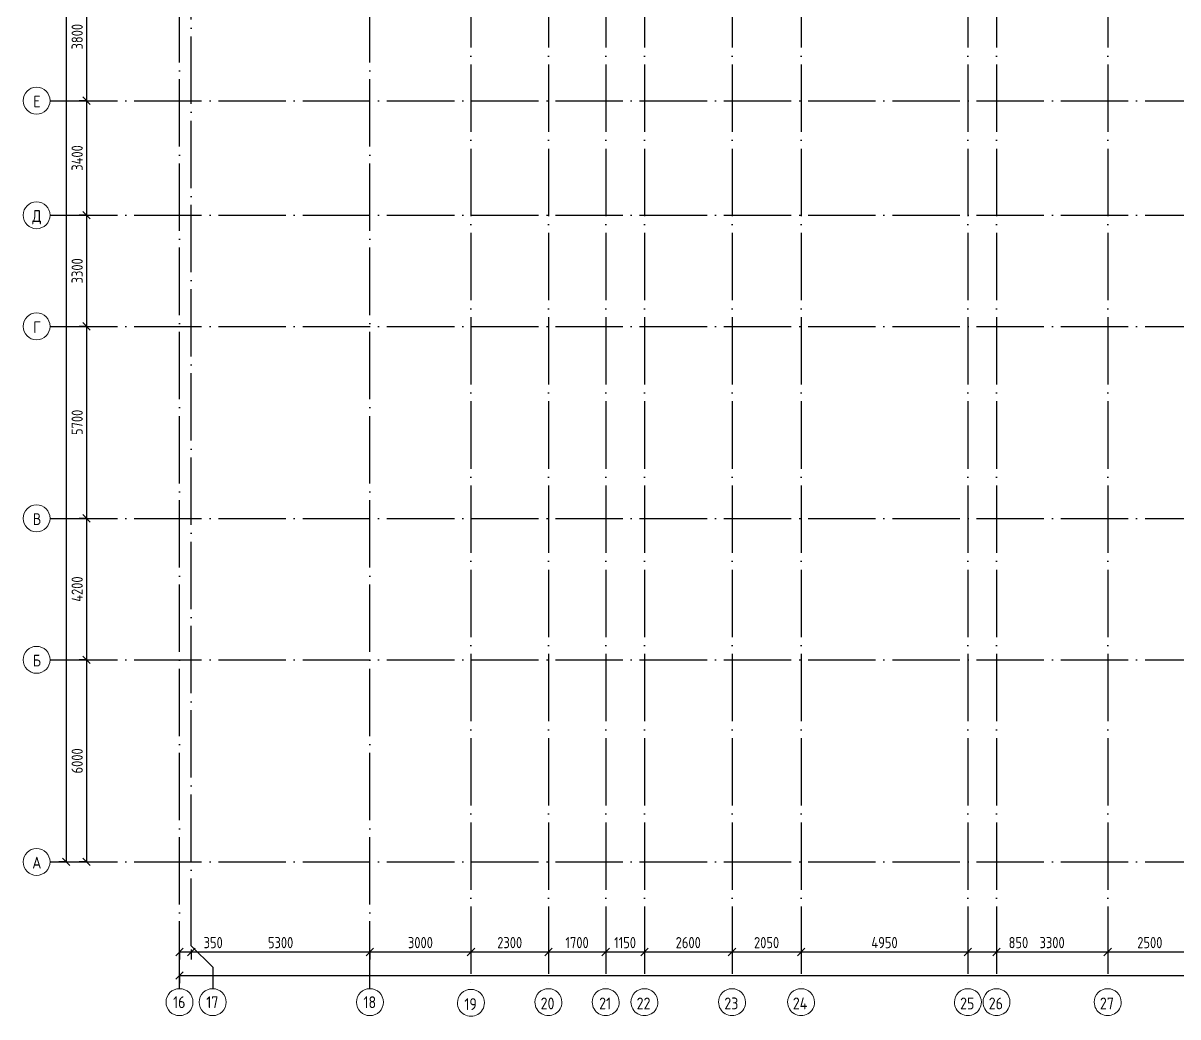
# Model space of a CAD drawing. Header units: millimetres. Extents: x -68946 to 690821, y -552984 to 293768.
# Drawn here: x 75505 to 109781, y 110309 to 139815 of the extents above; entities that cross this region are included whole.
import ezdxf

# ---------------------------------------------------------------- set-up
doc = ezdxf.new("R2010")
doc.units = ezdxf.units.MM
doc.linetypes.add('ADSK_Линия сетки', pattern=[2500, 2000, -250, 0, -250])
doc.layers.get('Defpoints').update_dxf_attribs({"color": 250})
for name, color, linetype, lineweight in [('A-ANNO-DIMS', 250, 'Continuous', 9), ('Оси', 250, 'Continuous', 9), ('Оси-1', 250, 'ADSK_Линия сетки', 9)]:
    doc.layers.add(name, color=color, linetype=linetype, lineweight=lineweight)
doc.styles.add('GOST Common', font='', dxfattribs={"width": 0.9, "height": 350})
doc.styles.get("Standard").update_dxf_attribs({"font": 'ГОСТ тип А.ttf'})
doc.styles.get('GOST Common').set_extended_font_data('GOST Common')
doc.dimstyles.new('А3', dxfattribs={"dimtxt": 333, "dimasz": 222, "dimexe": 222, "dimexo": 111, "dimgap": 111, "dimtad": 1, "dimtoh": 1, "dimdec": 0, "dimrnd": 0.0015, "dimzin": 0, "dimdsep": 46, "dimtxsty": 'Standard', "dimblk": 'OBLIQUE', "dimcen": 0, "dimclrd": 7, "dimclre": 7, "dimclrt": 7, "dimadec": 0, "dimazin": 0, "dimtfac": 1, "dimtdec": 0, "dimtofl": 0, "dimtmove": 0, "dimatfit": 3, "dimfxl": 1, "dimtolj": 1, "dimtzin": 0, "dimarcsym": 0})

# ---------------------------------------------------------------- blocks, each defined once
blk = doc.blocks.new('Ось сетки - Круг_Ø8 мм-39983606-АР1_Кладочный план подвала_ Блок 2_ 3')
at = {"layer": 'Оси'}
for start, end in [(360, 180), (180, 360)]:
    blk.add_arc((0, 0), 4, start, end, dxfattribs=at)
blk = doc.blocks.new('_Oblique')
at = {"color": 0, "linetype": 'ByBlock', "lineweight": -2}
blk.add_line((-0.5, -0.5), (0.5, 0.5), dxfattribs=at)
blk = doc.blocks.new('*D5188')
at = {"layer": 'A-ANNO-DIMS', "color": 7, "lineweight": -2, "transparency": 16777216}
for p, q in [((80148, 112237), (80498, 112237)), ((80148, 112226), (80148, 112015)), ((80498, 112306), (80498, 112015)), ((80498, 112237), (81574, 112237))]:
    blk.add_line(p, q, dxfattribs=at)
at = {"layer": 'Defpoints', "color": 0, "lineweight": 30, "transparency": 16777216}
for p in [(80148, 112337), (80498, 112417), (80498, 112237)]:
    blk.add_point(p, dxfattribs=at)
at = {"layer": 'A-ANNO-DIMS', "color": 7, "lineweight": -2, "transparency": 16777216, "xscale": 222, "yscale": 222, "zscale": 222, "rotation": 180}
blk.add_blockref('_Oblique', (80148, 112237), dxfattribs=at)
at = {"layer": 'A-ANNO-DIMS', "color": 7, "lineweight": -2, "transparency": 16777216, "xscale": 222, "yscale": 222, "zscale": 222}
blk.add_blockref('_Oblique', (80498, 112237), dxfattribs=at)
at = {"layer": 'A-ANNO-DIMS', "color": 7, "lineweight": -2, "transparency": 16777216, "insert": (81147, 112515), "char_height": 333, "width": 1.86, "attachment_point": 5}
blk.add_mtext('\\A1;350', dxfattribs=at)
blk = doc.blocks.new('*D5189')
at = {"layer": 'A-ANNO-DIMS', "color": 7, "lineweight": -2, "transparency": 16777216}
for p, q in [((80498, 112306), (80498, 112015)), ((80498, 112237), (85798, 112237)), ((85798, 112226), (85798, 112015))]:
    blk.add_line(p, q, dxfattribs=at)
at = {"layer": 'Defpoints', "color": 0, "lineweight": 30, "transparency": 16777216}
for p in [(80498, 112417), (85798, 112337), (85798, 112237)]:
    blk.add_point(p, dxfattribs=at)
at = {"layer": 'A-ANNO-DIMS', "color": 7, "lineweight": -2, "transparency": 16777216, "xscale": 222, "yscale": 222, "zscale": 222, "rotation": 180}
blk.add_blockref('_Oblique', (80498, 112237), dxfattribs=at)
at = {"layer": 'A-ANNO-DIMS', "color": 7, "lineweight": -2, "transparency": 16777216, "xscale": 222, "yscale": 222, "zscale": 222}
blk.add_blockref('_Oblique', (85798, 112237), dxfattribs=at)
at = {"layer": 'A-ANNO-DIMS', "color": 7, "lineweight": -2, "transparency": 16777216, "insert": (83148, 112515), "char_height": 333, "width": 2.48, "attachment_point": 5}
blk.add_mtext('\\A1;5300', dxfattribs=at)
blk = doc.blocks.new('*D5190')
at = {"layer": 'A-ANNO-DIMS', "color": 7, "lineweight": -2, "transparency": 16777216}
for p, q in [((85798, 112237), (88798, 112237)), ((85798, 112226), (85798, 112015)), ((88798, 112226), (88798, 112015))]:
    blk.add_line(p, q, dxfattribs=at)
at = {"layer": 'Defpoints', "color": 0, "lineweight": 30, "transparency": 16777216}
for p in [(85798, 112337), (88798, 112337), (88798, 112237)]:
    blk.add_point(p, dxfattribs=at)
at = {"layer": 'A-ANNO-DIMS', "color": 7, "lineweight": -2, "transparency": 16777216, "xscale": 222, "yscale": 222, "zscale": 222, "rotation": 180}
blk.add_blockref('_Oblique', (85798, 112237), dxfattribs=at)
at = {"layer": 'A-ANNO-DIMS', "color": 7, "lineweight": -2, "transparency": 16777216, "xscale": 222, "yscale": 222, "zscale": 222}
blk.add_blockref('_Oblique', (88798, 112237), dxfattribs=at)
at = {"layer": 'A-ANNO-DIMS', "color": 7, "lineweight": -2, "transparency": 16777216, "insert": (87298, 112515), "char_height": 333, "width": 2.48, "attachment_point": 5}
blk.add_mtext('\\A1;3000', dxfattribs=at)
blk = doc.blocks.new('*D5191')
at = {"layer": 'A-ANNO-DIMS', "color": 7, "lineweight": -2, "transparency": 16777216}
for p, q in [((88798, 112237), (91098, 112237)), ((88798, 112226), (88798, 112015)), ((91098, 112226), (91098, 112015))]:
    blk.add_line(p, q, dxfattribs=at)
at = {"layer": 'Defpoints', "color": 0, "lineweight": 30, "transparency": 16777216}
for p in [(88798, 112337), (91098, 112337), (91098, 112237)]:
    blk.add_point(p, dxfattribs=at)
at = {"layer": 'A-ANNO-DIMS', "color": 7, "lineweight": -2, "transparency": 16777216, "xscale": 222, "yscale": 222, "zscale": 222, "rotation": 180}
blk.add_blockref('_Oblique', (88798, 112237), dxfattribs=at)
at = {"layer": 'A-ANNO-DIMS', "color": 7, "lineweight": -2, "transparency": 16777216, "xscale": 222, "yscale": 222, "zscale": 222}
blk.add_blockref('_Oblique', (91098, 112237), dxfattribs=at)
at = {"layer": 'A-ANNO-DIMS', "color": 7, "lineweight": -2, "transparency": 16777216, "insert": (89948, 112515), "char_height": 333, "width": 2.48, "attachment_point": 5}
blk.add_mtext('\\A1;2300', dxfattribs=at)
blk = doc.blocks.new('*D5192')
at = {"layer": 'A-ANNO-DIMS', "color": 7, "lineweight": -2, "transparency": 16777216}
for p, q in [((91098, 112237), (92798, 112237)), ((91098, 112226), (91098, 112015)), ((92798, 112226), (92798, 112015))]:
    blk.add_line(p, q, dxfattribs=at)
at = {"layer": 'Defpoints', "color": 0, "lineweight": 30, "transparency": 16777216}
for p in [(91098, 112337), (92798, 112337), (92798, 112237)]:
    blk.add_point(p, dxfattribs=at)
at = {"layer": 'A-ANNO-DIMS', "color": 7, "lineweight": -2, "transparency": 16777216, "xscale": 222, "yscale": 222, "zscale": 222, "rotation": 180}
blk.add_blockref('_Oblique', (91098, 112237), dxfattribs=at)
at = {"layer": 'A-ANNO-DIMS', "color": 7, "lineweight": -2, "transparency": 16777216, "xscale": 222, "yscale": 222, "zscale": 222}
blk.add_blockref('_Oblique', (92798, 112237), dxfattribs=at)
at = {"layer": 'A-ANNO-DIMS', "color": 7, "lineweight": -2, "transparency": 16777216, "insert": (91948, 112515), "char_height": 333, "width": 2.3, "attachment_point": 5}
blk.add_mtext('\\A1;1700', dxfattribs=at)
blk = doc.blocks.new('*D5193')
at = {"layer": 'A-ANNO-DIMS', "color": 7, "lineweight": -2, "transparency": 16777216}
for p, q in [((92798, 112237), (93948, 112237)), ((92798, 112226), (92798, 112015)), ((93948, 112226), (93948, 112015))]:
    blk.add_line(p, q, dxfattribs=at)
at = {"layer": 'Defpoints', "color": 0, "lineweight": 30, "transparency": 16777216}
for p in [(92798, 112337), (93948, 112337), (93948, 112237)]:
    blk.add_point(p, dxfattribs=at)
at = {"layer": 'A-ANNO-DIMS', "color": 7, "lineweight": -2, "transparency": 16777216, "xscale": 222, "yscale": 222, "zscale": 222, "rotation": 180}
blk.add_blockref('_Oblique', (92798, 112237), dxfattribs=at)
at = {"layer": 'A-ANNO-DIMS', "color": 7, "lineweight": -2, "transparency": 16777216, "xscale": 222, "yscale": 222, "zscale": 222}
blk.add_blockref('_Oblique', (93948, 112237), dxfattribs=at)
at = {"layer": 'A-ANNO-DIMS', "color": 7, "lineweight": -2, "transparency": 16777216, "insert": (93373, 112515), "char_height": 333, "width": 2.11, "attachment_point": 5}
blk.add_mtext('\\A1;1150', dxfattribs=at)
blk = doc.blocks.new('*D5194')
at = {"layer": 'A-ANNO-DIMS', "color": 7, "lineweight": -2, "transparency": 16777216}
for p, q in [((93948, 112237), (96548, 112237)), ((93948, 112226), (93948, 112015)), ((96548, 112226), (96548, 112015))]:
    blk.add_line(p, q, dxfattribs=at)
at = {"layer": 'Defpoints', "color": 0, "lineweight": 30, "transparency": 16777216}
for p in [(93948, 112337), (96548, 112337), (96548, 112237)]:
    blk.add_point(p, dxfattribs=at)
at = {"layer": 'A-ANNO-DIMS', "color": 7, "lineweight": -2, "transparency": 16777216, "xscale": 222, "yscale": 222, "zscale": 222, "rotation": 180}
blk.add_blockref('_Oblique', (93948, 112237), dxfattribs=at)
at = {"layer": 'A-ANNO-DIMS', "color": 7, "lineweight": -2, "transparency": 16777216, "xscale": 222, "yscale": 222, "zscale": 222}
blk.add_blockref('_Oblique', (96548, 112237), dxfattribs=at)
at = {"layer": 'A-ANNO-DIMS', "color": 7, "lineweight": -2, "transparency": 16777216, "insert": (95248, 112515), "char_height": 333, "width": 2.48, "attachment_point": 5}
blk.add_mtext('\\A1;2600', dxfattribs=at)
blk = doc.blocks.new('*D5195')
at = {"layer": 'A-ANNO-DIMS', "color": 7, "lineweight": -2, "transparency": 16777216}
for p, q in [((96548, 112237), (98598, 112237)), ((96548, 112226), (96548, 112015)), ((98598, 112226), (98598, 112015))]:
    blk.add_line(p, q, dxfattribs=at)
at = {"layer": 'Defpoints', "color": 0, "lineweight": 30, "transparency": 16777216}
for p in [(96548, 112337), (98598, 112337), (98598, 112237)]:
    blk.add_point(p, dxfattribs=at)
at = {"layer": 'A-ANNO-DIMS', "color": 7, "lineweight": -2, "transparency": 16777216, "xscale": 222, "yscale": 222, "zscale": 222, "rotation": 180}
blk.add_blockref('_Oblique', (96548, 112237), dxfattribs=at)
at = {"layer": 'A-ANNO-DIMS', "color": 7, "lineweight": -2, "transparency": 16777216, "xscale": 222, "yscale": 222, "zscale": 222}
blk.add_blockref('_Oblique', (98598, 112237), dxfattribs=at)
at = {"layer": 'A-ANNO-DIMS', "color": 7, "lineweight": -2, "transparency": 16777216, "insert": (97573, 112515), "char_height": 333, "width": 2.48, "attachment_point": 5}
blk.add_mtext('\\A1;2050', dxfattribs=at)
blk = doc.blocks.new('*D5196')
at = {"layer": 'A-ANNO-DIMS', "color": 7, "lineweight": -2, "transparency": 16777216}
for p, q in [((98598, 112237), (103548, 112237)), ((98598, 112226), (98598, 112015)), ((103548, 112226), (103548, 112015))]:
    blk.add_line(p, q, dxfattribs=at)
at = {"layer": 'Defpoints', "color": 0, "lineweight": 30, "transparency": 16777216}
for p in [(98598, 112337), (103548, 112337), (103548, 112237)]:
    blk.add_point(p, dxfattribs=at)
at = {"layer": 'A-ANNO-DIMS', "color": 7, "lineweight": -2, "transparency": 16777216, "xscale": 222, "yscale": 222, "zscale": 222, "rotation": 180}
blk.add_blockref('_Oblique', (98598, 112237), dxfattribs=at)
at = {"layer": 'A-ANNO-DIMS', "color": 7, "lineweight": -2, "transparency": 16777216, "xscale": 222, "yscale": 222, "zscale": 222}
blk.add_blockref('_Oblique', (103548, 112237), dxfattribs=at)
at = {"layer": 'A-ANNO-DIMS', "color": 7, "lineweight": -2, "transparency": 16777216, "insert": (101073, 112515), "char_height": 333, "width": 2.57, "attachment_point": 5}
blk.add_mtext('\\A1;4950', dxfattribs=at)
blk = doc.blocks.new('*D5197')
at = {"layer": 'A-ANNO-DIMS', "color": 7, "lineweight": -2, "transparency": 16777216}
for p, q in [((103548, 112237), (104398, 112237)), ((103548, 112226), (103548, 112015)), ((104398, 112237), (105474, 112237)), ((104398, 112226), (104398, 112015))]:
    blk.add_line(p, q, dxfattribs=at)
at = {"layer": 'Defpoints', "color": 0, "lineweight": 30, "transparency": 16777216}
for p in [(103548, 112337), (104398, 112337), (104398, 112237)]:
    blk.add_point(p, dxfattribs=at)
at = {"layer": 'A-ANNO-DIMS', "color": 7, "lineweight": -2, "transparency": 16777216, "xscale": 222, "yscale": 222, "zscale": 222, "rotation": 180}
blk.add_blockref('_Oblique', (103548, 112237), dxfattribs=at)
at = {"layer": 'A-ANNO-DIMS', "color": 7, "lineweight": -2, "transparency": 16777216, "xscale": 222, "yscale": 222, "zscale": 222}
blk.add_blockref('_Oblique', (104398, 112237), dxfattribs=at)
at = {"layer": 'A-ANNO-DIMS', "color": 7, "lineweight": -2, "transparency": 16777216, "insert": (105047, 112515), "char_height": 333, "width": 1.86, "attachment_point": 5}
blk.add_mtext('\\A1;850', dxfattribs=at)
blk = doc.blocks.new('*D5198')
at = {"layer": 'A-ANNO-DIMS', "color": 7, "lineweight": -2, "transparency": 16777216}
for p, q in [((104398, 112237), (107698, 112237)), ((104398, 112226), (104398, 112015)), ((107698, 112226), (107698, 112015))]:
    blk.add_line(p, q, dxfattribs=at)
at = {"layer": 'Defpoints', "color": 0, "lineweight": 30, "transparency": 16777216}
for p in [(104398, 112337), (107698, 112337), (107698, 112237)]:
    blk.add_point(p, dxfattribs=at)
at = {"layer": 'A-ANNO-DIMS', "color": 7, "lineweight": -2, "transparency": 16777216, "xscale": 222, "yscale": 222, "zscale": 222, "rotation": 180}
blk.add_blockref('_Oblique', (104398, 112237), dxfattribs=at)
at = {"layer": 'A-ANNO-DIMS', "color": 7, "lineweight": -2, "transparency": 16777216, "xscale": 222, "yscale": 222, "zscale": 222}
blk.add_blockref('_Oblique', (107698, 112237), dxfattribs=at)
at = {"layer": 'A-ANNO-DIMS', "color": 7, "lineweight": -2, "transparency": 16777216, "insert": (106048, 112515), "char_height": 333, "width": 2.48, "attachment_point": 5}
blk.add_mtext('\\A1;3300', dxfattribs=at)
blk = doc.blocks.new('*D5199')
at = {"layer": 'A-ANNO-DIMS', "color": 7, "lineweight": -2, "transparency": 16777216}
for p, q in [((107698, 112237), (110198, 112237)), ((107698, 112226), (107698, 112015)), ((110198, 112226), (110198, 112015))]:
    blk.add_line(p, q, dxfattribs=at)
at = {"layer": 'Defpoints', "color": 0, "lineweight": 30, "transparency": 16777216}
for p in [(107698, 112337), (110198, 112337), (110198, 112237)]:
    blk.add_point(p, dxfattribs=at)
at = {"layer": 'A-ANNO-DIMS', "color": 7, "lineweight": -2, "transparency": 16777216, "xscale": 222, "yscale": 222, "zscale": 222, "rotation": 180}
blk.add_blockref('_Oblique', (107698, 112237), dxfattribs=at)
at = {"layer": 'A-ANNO-DIMS', "color": 7, "lineweight": -2, "transparency": 16777216, "xscale": 222, "yscale": 222, "zscale": 222}
blk.add_blockref('_Oblique', (110198, 112237), dxfattribs=at)
at = {"layer": 'A-ANNO-DIMS', "color": 7, "lineweight": -2, "transparency": 16777216, "insert": (108948, 112515), "char_height": 333, "width": 2.48, "attachment_point": 5}
blk.add_mtext('\\A1;2500', dxfattribs=at)
blk = doc.blocks.new('*D5226')
at = {"layer": 'A-ANNO-DIMS', "color": 7, "lineweight": -2, "transparency": 16777216}
for p, q in [((77376, 141311), (77165, 141311)), ((77387, 141311), (77387, 137511)), ((77376, 137511), (77165, 137511))]:
    blk.add_line(p, q, dxfattribs=at)
at = {"layer": 'Defpoints', "color": 0, "lineweight": 30, "transparency": 16777216}
for p in [(77487, 141311), (77387, 137511), (77487, 137511)]:
    blk.add_point(p, dxfattribs=at)
at = {"layer": 'A-ANNO-DIMS', "color": 7, "lineweight": -2, "transparency": 16777216, "xscale": 222, "yscale": 222, "zscale": 222}
for p, rotation in [((77387, 141311), 90), ((77387, 137511), 270)]:
    blk.add_blockref('_Oblique', p, dxfattribs=dict(at, rotation=rotation))
at = {"layer": 'A-ANNO-DIMS', "color": 7, "lineweight": -2, "transparency": 16777216, "insert": (77109, 139411), "char_height": 333, "width": 2.48, "attachment_point": 5, "rotation": 90}
blk.add_mtext('\\A1;3800', dxfattribs=at)
blk = doc.blocks.new('*D5227')
at = {"layer": 'A-ANNO-DIMS', "color": 7, "lineweight": -2, "transparency": 16777216}
for p, q in [((77376, 137511), (77165, 137511)), ((77387, 137511), (77387, 134111)), ((77376, 134111), (77165, 134111))]:
    blk.add_line(p, q, dxfattribs=at)
at = {"layer": 'Defpoints', "color": 0, "lineweight": 30, "transparency": 16777216}
for p in [(77487, 137511), (77387, 134111), (77487, 134111)]:
    blk.add_point(p, dxfattribs=at)
at = {"layer": 'A-ANNO-DIMS', "color": 7, "lineweight": -2, "transparency": 16777216, "xscale": 222, "yscale": 222, "zscale": 222}
for p, rotation in [((77387, 137511), 90), ((77387, 134111), 270)]:
    blk.add_blockref('_Oblique', p, dxfattribs=dict(at, rotation=rotation))
at = {"layer": 'A-ANNO-DIMS', "color": 7, "lineweight": -2, "transparency": 16777216, "insert": (77109, 135811), "char_height": 333, "width": 2.57, "attachment_point": 5, "rotation": 90}
blk.add_mtext('\\A1;3400', dxfattribs=at)
blk = doc.blocks.new('*D5228')
at = {"layer": 'A-ANNO-DIMS', "color": 7, "lineweight": -2, "transparency": 16777216}
for p, q in [((77376, 134111), (77165, 134111)), ((77387, 134111), (77387, 130811)), ((77376, 130811), (77165, 130811))]:
    blk.add_line(p, q, dxfattribs=at)
at = {"layer": 'Defpoints', "color": 0, "lineweight": 30, "transparency": 16777216}
for p in [(77487, 134111), (77387, 130811), (77487, 130811)]:
    blk.add_point(p, dxfattribs=at)
at = {"layer": 'A-ANNO-DIMS', "color": 7, "lineweight": -2, "transparency": 16777216, "xscale": 222, "yscale": 222, "zscale": 222}
for p, rotation in [((77387, 134111), 90), ((77387, 130811), 270)]:
    blk.add_blockref('_Oblique', p, dxfattribs=dict(at, rotation=rotation))
at = {"layer": 'A-ANNO-DIMS', "color": 7, "lineweight": -2, "transparency": 16777216, "insert": (77109, 132461), "char_height": 333, "width": 2.48, "attachment_point": 5, "rotation": 90}
blk.add_mtext('\\A1;3300', dxfattribs=at)
blk = doc.blocks.new('*D5229')
at = {"layer": 'A-ANNO-DIMS', "color": 7, "lineweight": -2, "transparency": 16777216}
for p, q in [((77376, 130811), (77165, 130811)), ((77387, 130811), (77387, 125111)), ((77376, 125111), (77165, 125111))]:
    blk.add_line(p, q, dxfattribs=at)
at = {"layer": 'Defpoints', "color": 0, "lineweight": 30, "transparency": 16777216}
for p in [(77487, 130811), (77387, 125111), (77487, 125111)]:
    blk.add_point(p, dxfattribs=at)
at = {"layer": 'A-ANNO-DIMS', "color": 7, "lineweight": -2, "transparency": 16777216, "xscale": 222, "yscale": 222, "zscale": 222}
for p, rotation in [((77387, 130811), 90), ((77387, 125111), 270)]:
    blk.add_blockref('_Oblique', p, dxfattribs=dict(at, rotation=rotation))
at = {"layer": 'A-ANNO-DIMS', "color": 7, "lineweight": -2, "transparency": 16777216, "insert": (77109, 127961), "char_height": 333, "width": 2.48, "attachment_point": 5, "rotation": 90}
blk.add_mtext('\\A1;5700', dxfattribs=at)
blk = doc.blocks.new('*D5230')
at = {"layer": 'A-ANNO-DIMS', "color": 7, "lineweight": -2, "transparency": 16777216}
for p, q in [((77376, 125111), (77165, 125111)), ((77387, 125111), (77387, 120911)), ((77376, 120911), (77165, 120911))]:
    blk.add_line(p, q, dxfattribs=at)
at = {"layer": 'Defpoints', "color": 0, "lineweight": 30, "transparency": 16777216}
for p in [(77487, 125111), (77387, 120911), (77487, 120911)]:
    blk.add_point(p, dxfattribs=at)
at = {"layer": 'A-ANNO-DIMS', "color": 7, "lineweight": -2, "transparency": 16777216, "xscale": 222, "yscale": 222, "zscale": 222}
for p, rotation in [((77387, 125111), 90), ((77387, 120911), 270)]:
    blk.add_blockref('_Oblique', p, dxfattribs=dict(at, rotation=rotation))
at = {"layer": 'A-ANNO-DIMS', "color": 7, "lineweight": -2, "transparency": 16777216, "insert": (77109, 123011), "char_height": 333, "width": 2.57, "attachment_point": 5, "rotation": 90}
blk.add_mtext('\\A1;4200', dxfattribs=at)
blk = doc.blocks.new('*D5231')
at = {"layer": 'A-ANNO-DIMS', "color": 7, "lineweight": -2, "transparency": 16777216}
for p, q in [((77376, 120911), (77165, 120911)), ((77387, 120911), (77387, 114911)), ((77376, 114911), (77165, 114911))]:
    blk.add_line(p, q, dxfattribs=at)
at = {"layer": 'Defpoints', "color": 0, "lineweight": 30, "transparency": 16777216}
for p in [(77487, 120911), (77387, 114911), (77487, 114911)]:
    blk.add_point(p, dxfattribs=at)
at = {"layer": 'A-ANNO-DIMS', "color": 7, "lineweight": -2, "transparency": 16777216, "xscale": 222, "yscale": 222, "zscale": 222}
for p, rotation in [((77387, 120911), 90), ((77387, 114911), 270)]:
    blk.add_blockref('_Oblique', p, dxfattribs=dict(at, rotation=rotation))
at = {"layer": 'A-ANNO-DIMS', "color": 7, "lineweight": -2, "transparency": 16777216, "insert": (77109, 117911), "char_height": 333, "width": 2.48, "attachment_point": 5, "rotation": 90}
blk.add_mtext('\\A1;6000', dxfattribs=at)
blk = doc.blocks.new('*D5164')
at = {"layer": 'A-ANNO-DIMS', "color": 7, "lineweight": -2, "transparency": 16777216}
for p, q in [((76773, 173261), (76562, 173261)), ((76784, 173261), (76784, 114911)), ((76773, 114911), (76562, 114911))]:
    blk.add_line(p, q, dxfattribs=at)
at = {"layer": 'Defpoints', "color": 0, "lineweight": 30, "transparency": 16777216}
for p in [(76884, 173261), (76784, 114911), (76884, 114911)]:
    blk.add_point(p, dxfattribs=at)
at = {"layer": 'A-ANNO-DIMS', "color": 7, "lineweight": -2, "transparency": 16777216, "xscale": 222, "yscale": 222, "zscale": 222}
for p, rotation in [((76784, 173261), 90), ((76784, 114911), 270)]:
    blk.add_blockref('_Oblique', p, dxfattribs=dict(at, rotation=rotation))
at = {"layer": 'A-ANNO-DIMS', "color": 7, "lineweight": -2, "transparency": 16777216, "insert": (76507, 144086), "char_height": 333, "width": 3.1, "attachment_point": 5, "rotation": 90}
blk.add_mtext('\\A1;58350', dxfattribs=at)
blk = doc.blocks.new('*D5109')
at = {"layer": 'A-ANNO-DIMS', "color": 7, "lineweight": -2, "transparency": 16777216}
for p, q in [((80148, 111537), (163748, 111537)), ((80148, 111526), (80148, 111315)), ((163748, 111526), (163748, 111315))]:
    blk.add_line(p, q, dxfattribs=at)
at = {"layer": 'Defpoints', "color": 0, "lineweight": 30, "transparency": 16777216}
for p in [(80148, 111637), (163748, 111637), (163748, 111537)]:
    blk.add_point(p, dxfattribs=at)
at = {"layer": 'A-ANNO-DIMS', "color": 7, "lineweight": -2, "transparency": 16777216, "xscale": 222, "yscale": 222, "zscale": 222, "rotation": 180}
blk.add_blockref('_Oblique', (80148, 111537), dxfattribs=at)
at = {"layer": 'A-ANNO-DIMS', "color": 7, "lineweight": -2, "transparency": 16777216, "xscale": 222, "yscale": 222, "zscale": 222}
blk.add_blockref('_Oblique', (163748, 111537), dxfattribs=at)
at = {"layer": 'A-ANNO-DIMS', "color": 7, "lineweight": -2, "transparency": 16777216, "insert": (121948, 111815), "char_height": 333, "width": 3.1, "attachment_point": 5}
blk.add_mtext('\\A1;83600', dxfattribs=at)

msp = doc.modelspace()

# ---------------------------------------------------------------- linework, layer by layer
at = {"layer": 'Оси', "lineweight": -2}
for p, q in [((80497.5374, 112417.0862), (81132.5374, 111782.0862)), ((81132.5374, 111782.0862), (81132.5374, 111147.0862))]:
    msp.add_line(p, q, dxfattribs=at)
at = {"layer": 'Оси-1', "lineweight": -2}
for p, q in [((80147.5374, 111147.0862), (80147.5374, 176087.9307)), ((85797.5374, 111147.0862), (85797.5374, 176087.9307)), ((88797.5374, 176087.9307), (88797.5374, 111127.0862)), ((91097.5374, 176087.9307), (91097.5374, 111147.0862)), ((92797.5374, 176087.9307), (92797.5374, 111147.0862)), ((93947.5376, 176087.9307), (93947.5376, 111147.0862)), ((96547.5376, 176087.9307), (96547.5376, 111147.0862)), ((98597.5374, 176087.9307), (98597.5374, 111147.0862)), ((103547.5374, 176087.9307), (103547.5374, 111147.0862)), ((104397.5378, 176087.9307), (104397.5378, 111147.0862)), ((107697.5378, 176087.9307), (107697.5378, 111147.0862)), ((80497.5374, 112417.0862), (80497.5374, 174817.9307)), ((76304.6994, 137510.9262), (165452.1084, 137510.9262)), ((76304.6994, 134110.9262), (166722.1084, 134110.9262)), ((76304.6994, 130810.9262), (166722.1084, 130810.9262)), ((76304.6994, 125110.9262), (166722.1084, 125110.9262)), ((76304.6994, 120910.9262), (166722.1084, 120910.9262)), ((76304.6994, 114910.9262), (166722.1084, 114910.9262))]:
    msp.add_line(p, q, dxfattribs=at)

# ---------------------------------------------------------------- block references
at = {"layer": 'Оси', "lineweight": -2, "xscale": 99.99999999999993, "yscale": 99.99999999999993, "zscale": 99.99999999999993}
for p, rotation in [((75904.6994, 137510.9262), 269.9999999999994), ((75904.6994, 134110.9262), 269.9999999999994), ((75904.6994, 130810.9262), 269.9999999999994), ((75904.6994, 125110.9262), 269.9999999999994), ((75904.6994, 120910.9262), 269.9999999999994), ((75904.6994, 114910.9262), 269.9999999999994), ((88797.5374, 110727.0862), 180), ((91097.5374, 110747.0862), 180), ((92797.5374, 110747.0862), 180), ((93947.5376, 110747.0862), 180), ((96547.5376, 110747.0862), 180), ((98597.5374, 110747.0862), 180), ((103547.5374, 110747.0862), 180), ((104397.5378, 110747.0862), 180), ((107697.5378, 110747.0862), 180)]:
    msp.add_blockref('Ось сетки - Круг_Ø8 мм-39983606-АР1_Кладочный план подвала_ Блок 2_ 3', p, dxfattribs=dict(at, rotation=rotation))
for p in [(80147.5374, 110747.0862), (81132.5374, 110747.0862), (85797.5374, 110747.0862)]:
    msp.add_blockref('Ось сетки - Круг_Ø8 мм-39983606-АР1_Кладочный план подвала_ Блок 2_ 3', p, dxfattribs=at)

# ---------------------------------------------------------------- texts
at = {"layer": 'Оси', "lineweight": -2, "char_height": 350, "attachment_point": 1, "style": 'GOST Common'}
for s, insert, width in [('\\fGOST Common|b0|i0|c204|p34|;\\W.9;Е', (75806.2266, 137663.5131), 274.177125), ('\\fGOST Common|b0|i0|c204|p34|;\\W.9;Д', (75776.5266, 134263.5131), 346.329), ('\\fGOST Common|b0|i0|c204|p34|;\\W.9;Г', (75806.2266, 130963.5131), 274.177125), ('\\fGOST Common|b0|i0|c204|p34|;\\W.9;В', (75791.3766, 125263.5131), 310.253062), ('\\fGOST Common|b0|i0|c204|p34|;\\W.9;Б', (75791.3766, 121063.5131), 310.253062), ('\\fGOST Common|b0|i0|c204|p34|;\\W.9;А', (75776.5266, 115063.5131), 346.329), ('16', (79956.3568, 110919.6196), 461.772), ('17', (80941.3568, 110919.6196), 461.772), ('18', (85606.3568, 110919.6196), 461.772), ('19', (88601.7181, 110864.3653), 461.772), ('20', (90866.1681, 110884.3653), 548.35425), ('21', (92601.7181, 110884.3653), 461.772), ('22', (93716.1682, 110884.3653), 548.35425), ('23', (96318.8682, 110884.3653), 541.139062), ('24', (98350.8681, 110884.3653), 584.430187), ('25', (103316.1681, 110884.3653), 548.35425), ('26', (104166.1684, 110884.3653), 548.35425), ('27', (107466.1684, 110884.3653), 548.35425)]:
    msp.add_mtext(s, dxfattribs=dict(at, insert=insert, width=width))

# ---------------------------------------------------------------- dimensions: what is measured, and where the dimension line sits
at = {"layer": 'A-ANNO-DIMS', "lineweight": -2}
for base, p1, p2, picture, middle in [((76784.2803, 114910.9262), (76884.2652, 173260.9262), (76884.2652, 114910.9262), '*D5164', (76506.7803, 144085.9262)), ((77386.555, 137510.9262), (77486.5399, 141310.9262), (77486.5399, 137510.9262), '*D5226', (77109.055, 139410.9262)), ((77386.555, 134110.9262), (77486.5399, 137510.9262), (77486.5399, 134110.9262), '*D5227', (77109.055, 135810.9262)), ((77386.555, 130810.9262), (77486.5399, 134110.9262), (77486.5399, 130810.9262), '*D5228', (77109.055, 132460.9262)), ((77386.555, 125110.9262), (77486.5399, 130810.9262), (77486.5399, 125110.9262), '*D5229', (77109.055, 127960.9262)), ((77386.555, 120910.9262), (77486.5399, 125110.9262), (77486.5399, 120910.9262), '*D5230', (77109.055, 123010.9262)), ((77386.555, 114910.9262), (77486.5399, 120910.9262), (77486.5399, 114910.9262), '*D5231', (77109.055, 117910.9262))]:
    dim = msp.add_linear_dim(base=base, p1=p1, p2=p2, angle=90, dimstyle='А3', dxfattribs=at)
    dim.commit()
    dim.dimension.update_dxf_attribs({"geometry": picture, "text_midpoint": middle})
for base, p1, p2, picture, middle in [((80497.5374, 112237.0272), (80147.5374, 112337.0121), (80497.5374, 112417.0862), '*D5188', (81146.8874, 112514.5272)), ((85797.5374, 112237.0272), (80497.5374, 112417.0862), (85797.5374, 112337.0121), '*D5189', (83147.5374, 112514.5272)), ((88797.5374, 112237.0272), (85797.5374, 112337.0121), (88797.5374, 112337.0121), '*D5190', (87297.5374, 112514.5272)), ((91097.5374, 112237.0272), (88797.5374, 112337.0121), (91097.5374, 112337.0121), '*D5191', (89947.5374, 112514.5272)), ((92797.5374, 112237.0272), (91097.5374, 112337.0121), (92797.5374, 112337.0121), '*D5192', (91947.5374, 112514.5272)), ((93947.5376, 112237.0272), (92797.5374, 112337.0121), (93947.5376, 112337.0121), '*D5193', (93372.5375, 112514.5272)), ((96547.5376, 112237.0272), (93947.5376, 112337.0121), (96547.5376, 112337.0121), '*D5194', (95247.5376, 112514.5272)), ((98597.5374, 112237.0272), (96547.5376, 112337.0121), (98597.5374, 112337.0121), '*D5195', (97572.5375, 112514.5272)), ((103547.5374, 112237.0272), (98597.5374, 112337.0121), (103547.5374, 112337.0121), '*D5196', (101072.5374, 112514.5272)), ((104397.5378, 112237.0272), (103547.5374, 112337.0121), (104397.5378, 112337.0121), '*D5197', (105046.8878, 112514.5272)), ((107697.5378, 112237.0272), (104397.5378, 112337.0121), (107697.5378, 112337.0121), '*D5198', (106047.5378, 112514.5272)), ((110197.5381, 112237.0272), (107697.5378, 112337.0121), (110197.5381, 112337.0121), '*D5199', (108947.5379, 112514.5272)), ((163747.5384, 111537.0272), (80147.5374, 111637.0121), (163747.5384, 111637.0121), '*D5109', (121947.5379, 111814.5272))]:
    dim = msp.add_linear_dim(base=base, p1=p1, p2=p2, dimstyle='А3', dxfattribs=at)
    dim.commit()
    dim.dimension.update_dxf_attribs({"geometry": picture, "text_midpoint": middle})

doc.saveas('drawing.dxf')
